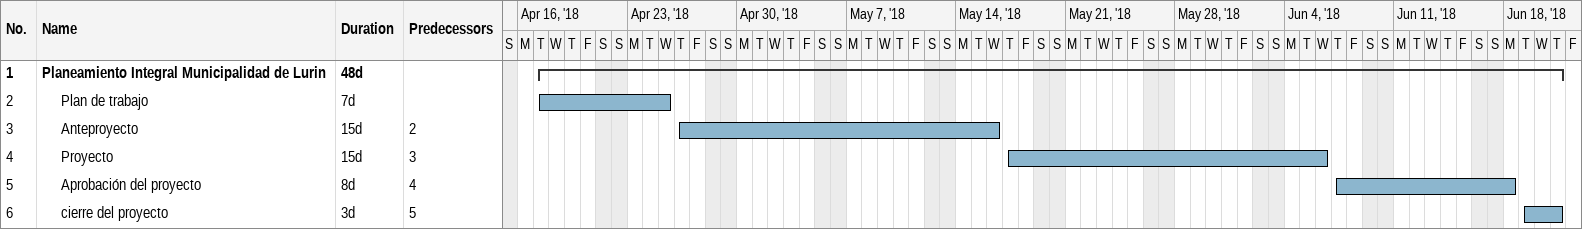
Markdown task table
| ID | Level | Task | Duration | Start | Finish | Predecessors |
|---|---|---|---|---|---|---|
| 1 | 1 | **Planeamiento Integral Municipalidad de Lurin** | 48d | 2018-04-17 | 2018-06-21 |  |
| 2 | 2 | Plan de trabajo | 7d | 2018-04-17 | 2018-04-25 |  |
| 3 | 2 | Anteproyecto | 15d | 2018-04-26 | 2018-05-16 | 2 |
| 4 | 2 | Proyecto | 15d | 2018-05-17 | 2018-06-06 | 3 |
| 5 | 2 | Aprobación del proyecto | 8d | 2018-06-07 | 2018-06-18 | 4 |
| 6 | 2 | cierre del proyecto | 3d | 2018-06-19 | 2018-06-21 | 5 |
